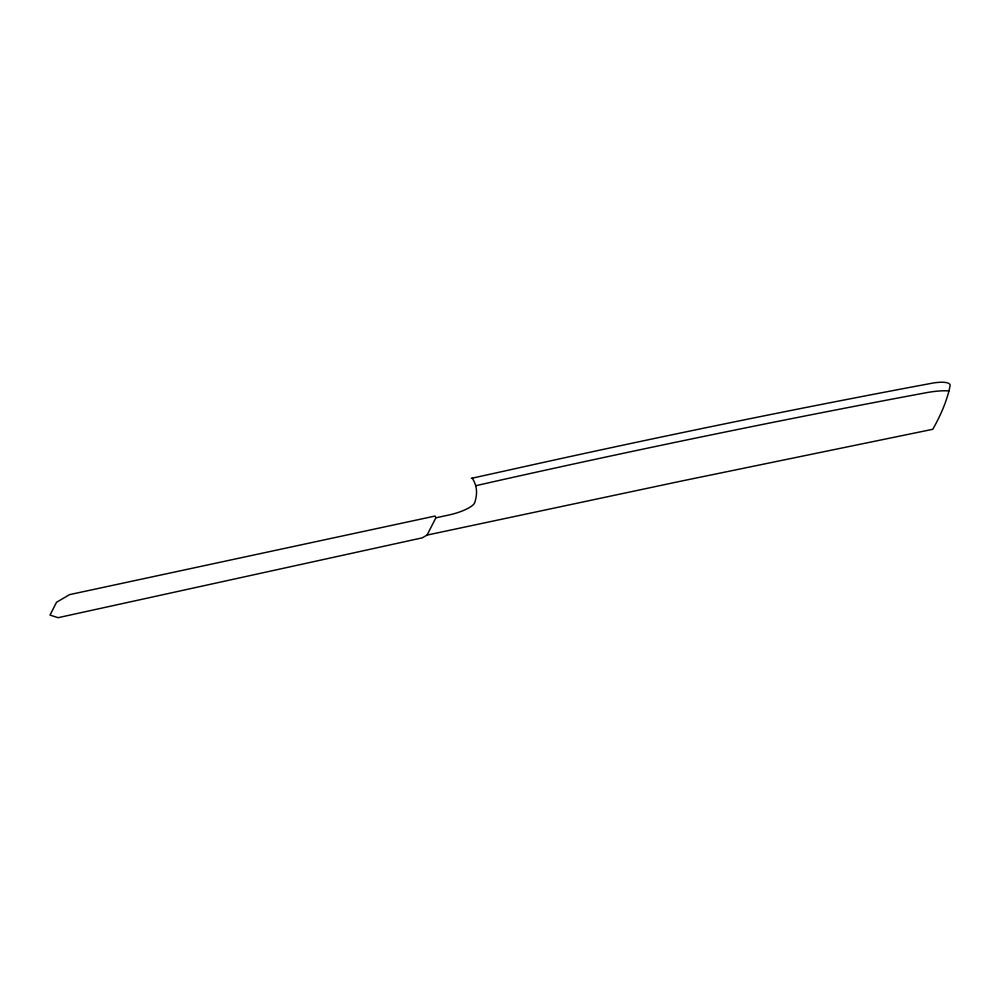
<?xml version="1.0" encoding="UTF-8"?>
<svg xmlns="http://www.w3.org/2000/svg" width="1000" height="1000" viewBox="0 0 1000 1000"><rect width="100%" height="100%" fill="white"/><g stroke="black" fill="none" stroke-linecap="round" stroke-linejoin="round"><path stroke-width="1.5" d="M427.062 535.087L435.875 517.812L449.263 514.925A22.925 6.012 -15.9 0 0 474.55 503.062A351.087 92.05 -15.9 0 0 472.188 478.175L510.35 469.75A3640.138 954.4 -15.9 0 1 911.737 387.025L933.375 382.975A27.088 7.1 -15.9 0 1 950 386.238L948.8 391.55A1156.025 303.1 -15.9 0 1 932.75 429.3L680.45 481.262L427.062 535.087L422.312 537.837L58.1 617.688L50 615.087L56.537 602.263L69.625 594.612L435.062 516.05L435.875 517.812M475.675 485.725L506.238 478.837A3610.363 946.6 -15.9 0 1 904.35 396.8L925.825 392.788A46.35 12.15 -15.9 0 1 948.938 390.962M471.337 478.363L472.188 478.175"/></g></svg>
